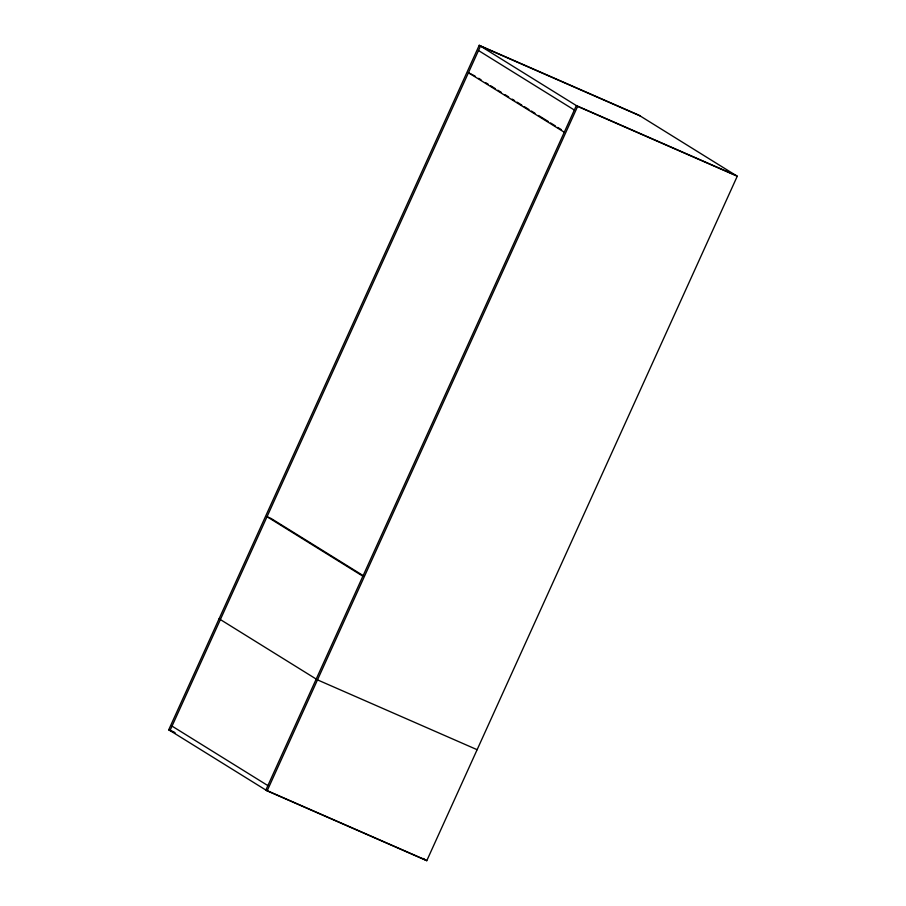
<?xml version="1.0" encoding="UTF-8"?>
<svg xmlns="http://www.w3.org/2000/svg" width="906" height="906" viewBox="0 0 906 906"><rect width="100%" height="100%" fill="white"/><g stroke="black" fill="none" stroke-linecap="round" stroke-linejoin="round"><path stroke-width="1.36" d="M168.743 729.772L479.229 45.3L638.855 115.141L737.258 176.228L426.771 860.7L267.145 790.859L168.743 729.772L173.884 732.025M267.145 790.859L577.632 106.387L479.229 45.3M640.134 115.934L480.508 46.093L170.011 730.564L175.164 732.818M735.989 175.436L576.363 105.594L265.866 790.066L425.492 859.907M577.632 106.387L737.258 176.228M477.122 749.692L317.496 679.874L219.093 618.764M478.493 50.532L574.347 110.034M475.072 76.081L468.425 72.729L564.279 132.231M478.674 78.312L481.063 79.796M485.854 82.774L488.255 84.258M490.656 85.753L495.446 88.731M497.836 90.215L501.437 92.446M505.027 94.677L508.628 96.908M512.218 99.139L514.619 100.623M517.009 102.118L521.799 105.085M524.2 106.58L528.991 109.547M531.392 111.042L534.982 113.273M538.583 115.504L548.164 121.449M550.554 122.944L555.355 125.911M557.745 127.406L561.346 129.637M363.544 575.842L271.279 518.572L267.032 516.703L362.876 576.205M423.102 858.424L426.771 860.7M172.038 726.114L267.893 785.615"/></g></svg>
